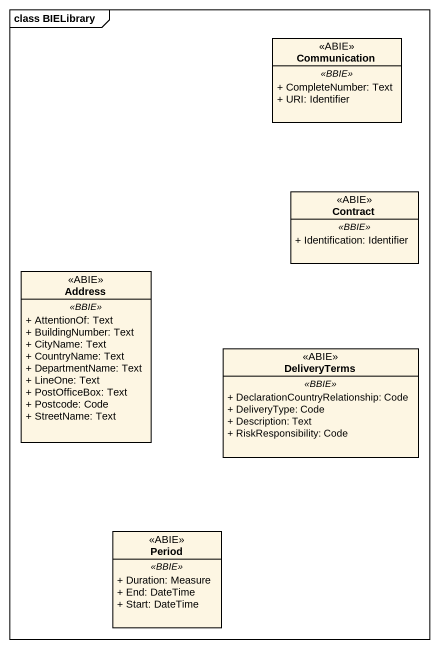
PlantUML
@startuml
mainframe class BIELibrary
hide circle
hide empty members
skinparam classAttributeIconSize 0
class Communication <<ABIE>> {
  .. <<BBIE>> ..
  + CompleteNumber: Text
  + URI: Identifier
}
class Contract <<ABIE>> {
  .. <<BBIE>> ..
  + Identification: Identifier
}
class Address <<ABIE>> {
  .. <<BBIE>> ..
  + AttentionOf: Text
  + BuildingNumber: Text
  + CityName: Text
  + CountryName: Text
  + DepartmentName: Text
  + LineOne: Text
  + PostOfficeBox: Text
  + Postcode: Code
  + StreetName: Text
}
class DeliveryTerms <<ABIE>> {
  .. <<BBIE>> ..
  + DeclarationCountryRelationship: Code
  + DeliveryType: Code
  + Description: Text
  + RiskResponsibility: Code
}
class Period <<ABIE>> {
  .. <<BBIE>> ..
  + Duration: Measure
  + End: DateTime
  + Start: DateTime
}
@enduml
